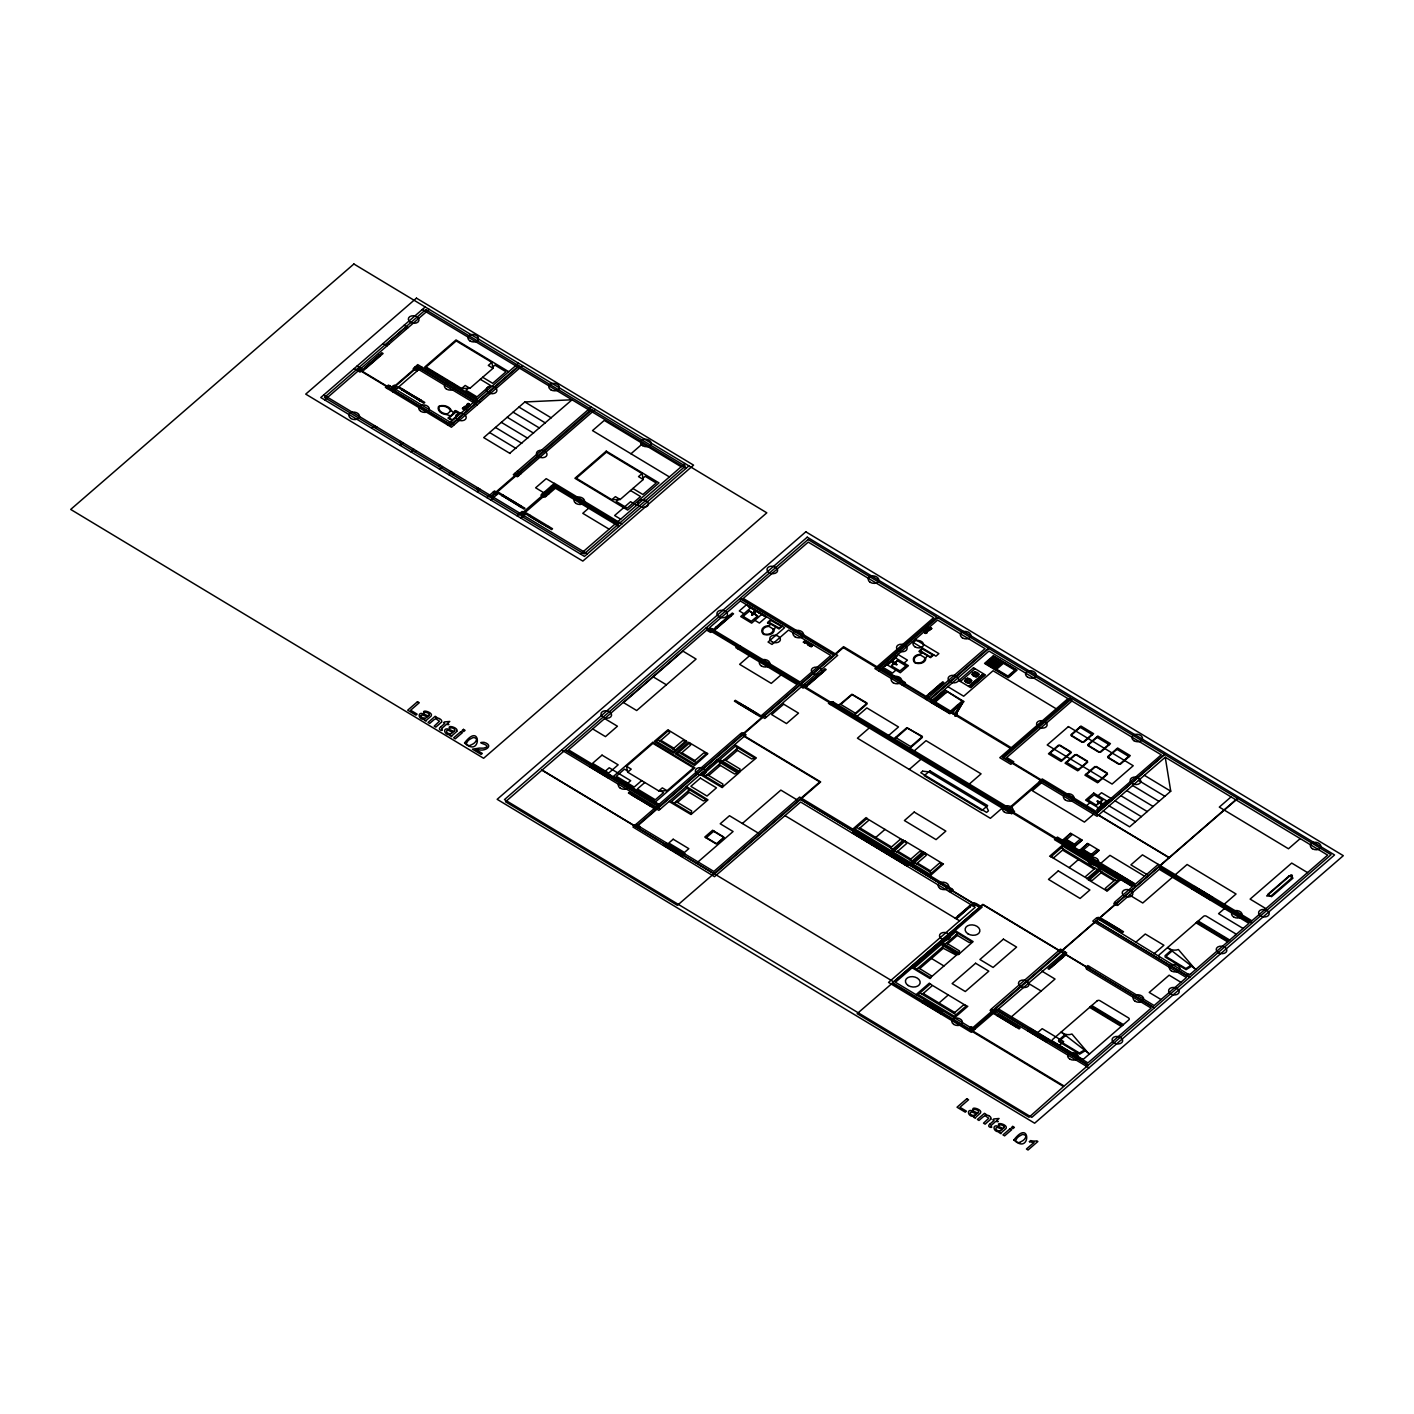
<?xml version="1.0" encoding="UTF-8"?>
<svg xmlns="http://www.w3.org/2000/svg" width="1414" height="1414" viewBox="0 0 1414 1414"><rect width="100%" height="100%" fill="white"/><g stroke="black" fill="none" stroke-linecap="round" stroke-linejoin="round"><path stroke-width="1.5" d="M976.703 675.362L977.233 674.284M755.465 612.81L753.008 614.524M752.99 614.666C749.155 615.974 755.518 609.77 755.376 612.439M977.092 674.319L974.423 673.471L975.218 675.432M895.062 664.244L896.971 664.704L895.751 663.519M1098.943 801.72L1096.999 801.155L1098.342 802.268M466.443 743.198L467.84 740.936A28.086 19.513 8.9 0 1 469.483 739.469L473.036 737.595A2.863 1.997 8.9 0 1 476.624 739.893L475.228 742.138A28.952 20.114 8.9 0 1 473.566 743.623L470.19 745.443M967.936 681.937L966.575 681.124M668.681 730.384L656.237 741.272L673.471 751.665L685.843 740.936L686.974 741.502L673.612 753.096L654.258 741.431L667.885 729.818L685.984 740.865M689.643 742.863L688.53 742.297L675.238 753.821L694.592 765.487L707.884 753.627L706.823 753.326L694.451 764.055L677.218 753.662L689.643 742.863L707.035 753.238M910.563 863.954L923.855 852.094L922.794 851.794L910.422 862.522L893.171 852.129L905.066 840.747L891.191 852.288L852.748 829.134L866.093 817.557M910.828 864.113L924.314 852.501L925.233 853.155L912.808 863.954L930.041 874.347L942.413 863.618L943.474 863.919L930.182 875.779M1074.233 847.127L1082.223 840.022L1074.163 846.279L1063.805 840.04L1070.716 833.164L1062.621 840.128M1079.571 850.344L1087.684 843.38L1080.756 850.256L1091.113 856.495L1099.173 850.238L1091.201 857.344M1120.719 879.579L1107.091 891.191L1106.367 890.467L1118.739 879.738L1101.506 869.345L1089.134 880.074L1088.073 879.773L1101.365 867.913M967.671 679.639L966.787 681.177M893.524 662.212C889.371 661.151 896.246 661.734 895.628 664.315M968.537 679.798L969.633 681.283M775.561 626.897L774.253 629.601A8.166 5.674 8.9 0 1 764.09 634.515A2.687 1.874 8.9 0 1 762.977 633.843A8.166 5.674 8.9 0 1 767.82 625.73L771.284 624.299M927.124 655.548L925.799 658.252A8.166 5.674 8.9 0 1 915.636 663.166A2.687 1.874 8.9 0 1 914.522 662.494A8.166 5.674 8.9 0 1 919.383 654.382L922.829 652.968M456.793 731.303C459.161 727.874 446.824 724.375 449.634 728.228M743.304 616.257L749.579 610.989L757.604 615.815M891.421 665.552L897.342 660.621L905.844 665.764M905.791 666.012L899.94 670.908L891.509 665.976L897.678 660.656M956.836 705.692L952.064 713.222L954.415 714.459L961.962 701.644L962.881 701.98M1088.197 799.829L1094.136 794.898L1102.637 800.059M1102.602 800.253L1096.327 805.132L1102.496 799.794M957.738 704.861L952.541 713.186L954.538 714.264M754.051 612.227L755.429 612.174L754.033 611.979M892.252 662.07L893.348 661.982M1101.753 803.753L1100.658 803.983M441.681 728.563L446.364 724.428L448.927 724.587L447.301 723.615L449.776 721.458L444.491 721.918L443.572 722.731L444.756 723.455L440.673 726.99M990.984 1125.597L995.668 1121.443L998.231 1121.62L996.605 1120.648L999.079 1118.492L993.812 1118.951L992.875 1119.764L994.06 1120.489L989.977 1124.024M924.862 631.227L926.753 632.641M905.543 841.401L922.918 851.723M1071.229 833.606L1081.657 839.792M465.878 406.384L467.097 406.56M467.009 406.949L465.825 406.737M807.518 643.511L808.72 643.706M808.649 644.077L807.482 643.9M927.16 630.043L928.379 630.237M928.291 630.609L927.124 630.432M752.743 613.8L753.821 612.368M868.443 820.58L858.97 828.798M931.738 986.124L922.264 994.325M1085.634 876.486L1095.143 868.249M867.242 818.246L854.904 828.957L891.05 850.715L903.387 840.022M875.743 837.442L884.987 829.417M890.537 847.799L900.029 839.562L901.849 839.562M425.225 306.979L320.766 397.528L584.442 556.409L688.901 465.878M385.35 345.034L406.507 326.705M324.725 399.897L429.184 309.366M374.533 359.05L360.04 372.076L354.136 368.594M374.763 358.838L381.815 352.74L383.088 353.5L363.822 370.203L357.07 366.049M365.537 367.092L379.288 355.356M366.35 367.587L379.977 355.762M387.189 388.514L390.14 385.969M391.89 387.029L394.329 385.138L423.847 403.255L424.783 402.442L415.292 396.733M392.898 391.961L421.69 367.004M401.7 389.911L402.637 389.097M371.776 428.265L374.728 425.72M375.912 428.159L377.096 427.152M415.168 396.839L398.836 386.817M420.046 400.975L420.983 400.162M399.649 442.458L400.816 441.451M461.671 388.497L465.188 385.456L469.943 388.302L493.044 368.276L491.825 362.373L456.227 340.915L426.074 367.057L461.671 388.497L469.943 388.302M491.825 362.373L488.307 365.413L493.044 368.276M400.25 445.428L403.184 442.882M468.105 388.355L465.948 390.211L477.013 396.892L490.34 385.35L480.318 379.305M492.779 366.968L494.935 365.095L506 371.776L492.691 383.318L482.669 377.273M456.068 411.863L449.281 417.749M411.014 451.914L413.949 449.369M464.11 407.108L464.87 406.454A6.946 4.825 8.9 0 0 466.355 407.515L465.825 407.974A6.946 4.825 8.9 0 0 464.11 407.108L464.87 406.454M467.062 404.669L468.441 403.467M465.701 407.886L463.739 409.353L462.519 408.611L463.88 407.426L465.118 408.151M467.433 406.384L469.66 404.21L467.981 403.485L466.991 404.333L468.494 405.235M415.15 451.808L416.335 450.783M452.515 419.658L459.32 413.772M465.33 409L466.832 407.692M467.963 406.702L469.43 405.8M447.46 424.836L518.549 363.221M522.508 365.607L451.42 427.222L385.35 387.33L388.497 385.068L454.354 424.677M438.87 466.107L440.054 465.082M439.489 469.059L442.423 466.514M509.712 453.293L572.069 399.773L524.841 401.965L483.712 437.615L510.083 453.505M448.751 474.644L451.702 472.099M452.887 474.556L454.071 473.531M476.624 488.855L477.791 487.83M477.225 491.807L480.159 489.262M486.84 497.604L494.511 490.958L524.011 509.075L524.965 508.262L515.032 502.447M591.299 407.055L513.317 474.662L517.347 476.748L595.259 409.441M490.799 499.99L499.018 492.638L515.156 502.359M501.882 495.731L502.818 494.918M520.228 506.795L521.165 505.982M516.976 515.757L522.084 511.444L524.612 512.964M520.918 518.143L526.591 513.105L552.521 528.748L551.584 529.561L541.898 523.551M558.389 485.656L544.92 497.233L543.648 496.455M529.437 516.216L530.374 515.403M630.962 453.77L642.716 443.589M547.784 527.281L548.72 526.45M588.648 508.209L582.78 513.317L609.134 529.189M611.873 499.708L615.408 496.65L620.145 499.513L643.264 479.487L642.044 473.566L606.447 452.127L576.293 478.25L611.873 499.708L620.145 499.513M642.044 473.566L638.509 476.624L643.264 479.487M618.307 499.549L616.151 501.422L627.233 508.086L640.542 496.544L630.538 490.517M642.981 478.162L645.138 476.306L656.22 482.969L642.893 494.511L632.889 488.484M580.482 554.023L684.942 463.492M708.608 631.245L711.56 628.7M712.073 630.573L725.011 619.367M725.241 619.155L732.293 613.057L733.548 613.817L714.282 630.52L711.436 628.806M715.997 627.409L729.748 615.673M712.391 630.75L710.517 632.394L706.717 630.096L568.534 749.862L659.012 804.389M716.827 627.904L730.455 616.08M748.996 606.429L763.825 615.355M750.198 608.303L740.706 616.539L751.647 623.132L761.139 614.896M590.009 767.13L592.943 764.585M591.618 767.661L607.437 777.205M592.466 767.307L594.234 765.787M737.701 646.004L735.828 647.63L797.196 684.623L762.305 714.848L766.264 717.234M738.02 646.198L740.547 646.339L737.719 648.779M770.984 619.456L767.802 622.213L779.043 628.983L782.242 626.225M769.128 621.842L770.718 620.463M769.145 623.008L767.466 622.885L769.676 623.344M604.715 771.673L609.222 767.767L630.697 780.705L626.19 784.611M607.755 776.533L609.522 774.996M779.308 627.975L780.935 626.579M749.438 655.831L739.646 664.333L771.266 683.386L781.058 674.902M608.462 778.248L611.396 775.703M626.473 766.264L652.897 743.34L693.496 767.82L667.072 790.726L658.8 790.921L627.692 772.185L626.473 766.264L631.21 769.128L627.692 772.185M659.949 741.13L669.67 732.699L668.309 730.808M673.011 748.996L682.732 740.565L685.56 741.201M641.656 780.599L634.214 787.05L616.292 776.251L624.511 769.11L627.409 770.86M804.531 641.39L803.435 642.345L805.856 642.186M803.894 642.327L805.238 640.789M804.283 642.575L806.263 640.86M804.672 642.804L806.546 641.585M806.121 642.345L805.202 643.123L803.364 642.009L804.266 641.231L807.624 643.052M644.819 782.508L637.378 788.959L655.301 799.758L663.537 792.635L660.638 790.886M632.217 795.304L633.154 794.491M738.214 703.447L739.151 702.634M808.189 642.557L806.846 643.724L808.366 644.643L809.709 643.476M680.929 753.521L690.651 745.09L689.29 743.198M809.338 643.953A6.946 4.825 8.9 0 1 807.995 644.89L809.02 645.509A6.946 4.825 8.9 0 1 810.045 644.395M810.399 644.908L809.48 645.703L811.336 646.817L812.237 646.021L809.232 643.9M810.664 645.067L809.55 646.039L811.972 645.862M811.3 644.519L810.01 646.021M810.399 646.269L812.378 644.554M811.583 645.632L812.679 645.261L809.533 643.635M810.805 646.498L811.707 645.703M638.032 798.627L654.364 808.649L656.485 806.811M745.037 706.346L735.351 700.337L734.414 701.15L760.361 716.792L762.464 714.954M658.8 790.921L662.318 787.863L667.072 790.726M693.991 761.386L703.695 752.955L706.523 753.591M650.564 806.369L651.501 805.538M756.561 714.494L757.497 713.681M740.848 733.689L742.014 732.664L743.287 733.442M717.57 759.618L700.319 774.572L722.218 787.598L722.731 786.697L702.74 774.66L718.118 761.333L738.108 773.37L738.921 772.486M804.672 686.285L817.592 675.079M804.99 686.462L803.099 688.105L801.208 686.957M808.596 683.121L822.347 671.367M809.409 683.616L823.16 671.88M806.934 686.179L804.089 684.464L806.881 686.232L826.147 669.529L824.875 668.751L817.752 675.167M674.142 803.134L689.502 789.807M705.374 776.233L720.733 762.906M722.501 761.209L737.878 747.882M677.465 802.392L689.095 792.3M725.824 760.467L737.472 750.374M708.697 775.491L720.327 765.416M691.022 813.297L691.693 810.964L675.998 801.508M706.399 799.971L703.341 800.89L687.646 791.416M739.381 771.372L740.07 769.039L724.375 759.583M754.758 758.045L751.718 758.965L736.005 749.491M722.254 786.414L722.925 784.081L707.23 774.625M737.631 773.087L734.573 773.988L718.878 764.532M669.087 801.473L690.986 814.499L707.99 799.847L686.338 786.502M722.854 786.82L738.285 773.44M755.376 758.399L735.262 746.292L719.885 759.618L739.858 771.673L756.349 757.922L734.714 744.595M663.502 845.431L666.454 842.885M830.301 701.715L828.41 703.341L1011.629 813.845L1014.563 811.3L833.182 701.998L830.248 704.543M830.601 701.91L833.129 702.051M665.128 845.979L680.929 855.505M665.976 845.625L667.726 844.087M838.732 705.339L851.935 694.239L867.065 703.041M878.854 670.978L937.606 620.057L985.045 648.655L926.294 699.577M840.782 704.419L851.811 694.875M924.721 631.563L926.241 630.255M927.372 629.283L928.874 627.957L930.712 629.212M927.778 629.513L928.379 629A6.946 4.825 8.9 0 0 930.094 629.849L929.334 630.52A6.946 4.825 8.9 0 0 927.849 629.442M926.771 630.573L924.544 632.747L925.763 633.49L927.142 632.305L925.905 631.563M928.503 629.071L930.465 627.622L931.685 628.364L930.324 629.548L929.086 628.806M895.981 663.749C899.392 666.56 888.151 661.151 895.027 663.855M893.719 662.194L895.38 663.555M681.265 854.834L683.033 853.314M895.928 670.112L892.499 673.099L883.008 667.373M904.059 663.078L907.434 660.144L897.943 654.435M681.955 856.548L684.906 854.003M922.529 648.107L919.347 650.864L930.606 657.634L933.788 654.876M920.691 650.493L922.281 649.114M920.691 651.66L919.029 651.536L921.221 651.995M706.099 837.848L713.929 831.061M855.417 713.239L866.446 703.695M854.551 714.865L867.029 704.048M857.061 716.385L866.853 707.901L898.491 726.955L888.699 735.439M716.739 843.539L723.597 837.601M717.128 843.769L723.986 837.83M902.044 684.959L904.995 682.414L881.788 668.433M698.021 861.904L733.088 831.52L720.221 823.761L729.483 815.719L758.169 833.023M742.35 823.478L780.864 790.108L796.683 799.652M869.186 727.998L857.432 738.196L990.401 818.317L1002.155 808.136M929.281 693.867L940.646 684.023M929.864 694.203L941.317 684.429L940.398 683.881M931.349 701.91L944.499 690.509M931.667 702.104L944.817 690.704M933.788 703.359L946.938 691.959M894.09 738.691L906.586 727.874M960.406 681.46L975.094 668.716M896.158 737.79L907.169 728.228M986.053 662.883L992.911 656.944M968.59 686.373L983.278 673.647M969.474 686.197L983.172 674.301M975.377 681.477L977.869 679.321M976.12 681.937L978.612 679.763M970.782 686.992L984.498 675.097M996.128 668.08L1001.801 663.166M997.17 668.716L1002.862 663.802M948.935 712.497L962.086 701.097M910.793 746.592L921.804 737.048M909.909 748.236L922.405 737.401M914.275 750.852L926.029 740.671L981.069 773.847L969.315 784.028M1008.536 675.556L1014.209 670.643M1008.73 676.546L1015.588 670.607M909.255 769.428L921.009 759.23M852.342 833.182L855.293 830.637M853.968 833.73L870.564 843.734M854.816 833.376L856.566 831.856M870.9 843.062L872.951 841.295M871.625 844.37L888.222 854.374M872.473 844.017L874.241 842.497M888.558 853.72L890.325 852.182M1067.959 698.622L999.804 757.692L1010.851 764.338L1013.785 761.793L1006.697 757.515L1071.918 700.991M891.191 852.288L904.571 840.711M889.282 855.01L905.897 865.032M890.131 854.675L891.898 853.137M896.9 851.97L906.604 843.557L905.243 841.648M909.944 859.836L919.666 851.422L922.494 852.041M905.331 865.121L908.265 862.575M906.922 866.075L909.856 863.53M916.519 863.813L926.241 855.382L924.88 853.49M1058.45 745.16L1048.463 753.803L1061.119 761.439L1071.105 752.778M1070.964 734.714L1080.95 726.054L1093.605 733.689L1083.619 742.332M1050.107 753.079L1058.927 745.443M1071.441 734.997L1080.243 727.362M929.564 871.678L939.285 863.247L942.113 863.883M1061.826 760.131L1070.628 752.495M1083.142 742.05L1091.961 734.414M1041.482 782.808L1032.344 790.726L1084.414 822.1L1093.57 814.181M1075.047 754.528L1065.06 763.189L1077.715 770.807L1087.702 762.146M1066.722 762.446L1075.524 754.811M1087.808 744.718L1097.794 736.058L1110.45 743.676L1100.463 752.336M1088.267 745.001L1097.087 737.366M1078.422 769.499L1087.225 761.863M1099.986 752.054L1108.788 744.418M949.094 891.492L952.029 888.946L799.617 797.089L713.84 871.448L639.817 826.837M1094.896 766.476L1084.909 775.137L1097.564 782.773L1107.551 774.112M1086.553 774.412L1095.373 766.777M1107.639 756.667L1117.626 748.006L1130.281 755.642L1120.295 764.302M1108.116 756.95L1116.936 749.314M1098.254 781.465L1107.074 773.829M1119.817 764.002L1128.637 756.366M955.263 918.287L971.33 904.359L973.698 905.791M957.738 916.325L969.209 906.551M958.427 916.749L969.792 906.904M1086.571 805.662L1089.947 802.728M1098.077 795.693L1101.506 792.724L1110.997 798.433M956.324 918.923L974.458 902.804L976.049 903.758M973.345 906.109L976.279 903.564L982.147 907.099L895.433 982.253L970.251 1027.342M1098.378 801.491C1094.277 799.953 1105.059 804.212 1101.029 803.011M1101.206 802.887C1093.464 799.635 1105.766 806.934 1098.042 802.056M1097.352 809.568L1108.929 799.776L1097.511 809.656M944.906 944.411L957.72 933.311M916.732 969.279L943.58 946.037M1066.032 839.951L1071.865 834.896L1071.052 833.765M947.68 943.792L957.384 935.396M919.754 968.608L943.209 948.299M1049.577 856.318L1062.939 844.741M1146.719 874.382L1130.9 864.855L1142.441 854.851L1251.885 920.814L1327.675 855.134L1165.242 757.232L1097.087 816.302L1039.325 781.5L1042.259 778.955L1096.062 811.371L1161.283 754.846L989.005 651.041L930.253 701.963L874.895 668.592L933.647 617.671L808.242 542.11L743.269 598.422L837.689 655.336L764.85 718.453L762.323 716.933M1050.743 857.008L1063.081 846.314L1099.208 868.09L1086.853 878.783M1063.593 849.231L1054.119 857.432L1052.352 857.503M1073.88 844.671L1079.695 839.616L1081.392 839.987M930.518 977.604L957.366 954.344M958.975 952.895L959.54 950.95L946.461 943.067M971.789 941.795L969.244 942.537L956.164 934.654M958.427 954.591L973.132 941.6L955.086 930.571M916.042 994.661L929.387 983.101M1083 850.168L1088.833 845.112L1088.002 843.981M930.536 983.791L918.199 994.484L954.309 1016.259L966.663 1005.566M1069.125 867.613L1078.387 859.588M1090.83 854.887L1096.663 849.832L1098.36 850.203M921.946 1002.544L924.88 999.998M924.403 1002.738L926.17 1001.2M1165.242 757.232L1170.739 791.204L1129.609 826.837L1103.256 810.964M939.02 1002.986L948.281 994.961M1100.834 863.282L1109.972 855.346L1144.598 876.22M939.691 1011.947L941.459 1010.427M1101.966 872.014L1092.262 880.445L1089.434 879.826M940.398 1013.661L943.332 1011.116M1112.199 874.453L1115.133 871.908M953.796 1013.343L963.305 1005.124L965.126 1005.124M1116.159 872.951L1131.978 882.477M1114.073 875.142L1115.84 873.622M954.468 1017.833L967.812 1006.273M1115.027 879.897L1105.306 888.31L1106.667 890.201M1129.362 884.351L1131.129 882.831M1231.064 796.895L1219.31 807.094L1288.472 848.771L1300.226 838.573M1130.652 885.571L1133.586 883.025M1158.26 864.396L1135.46 884.139L1057.407 837.106L1054.473 839.651L1132.526 886.684L1114.409 902.379L1118.368 904.766L1159.268 869.31L1248.951 923.36L1189.386 974.988L1096.398 918.004L1092.81 921.115L1186.434 977.534L1154.124 1005.548L1087.79 965.568L1086.217 966.929M991.497 1009.154L990.083 1010.374L1010.25 1022.181M1096.946 918.34L1098.13 917.315L1122.716 932.409L1123.494 931.738L1101.877 918.711L1100.11 920.231M1114.974 902.715L1113.79 903.74L1117.148 905.473L1118.138 904.624M1065.113 951.905L971.259 1032.273L888.54 982.412L975.253 907.258L800.642 802.021L714.512 876.68L632.924 826.996L740.689 733.601L744.648 735.969M1064.866 954.061L1048.021 968.661L1049.082 969.297L1065.149 955.387L1062.762 953.955M1065.131 954.22L1066.704 952.859L1060.482 949.13L991.338 1009.048L1088.992 1067.817M1051.203 967.123L1062.656 957.331L1061.737 956.783M996.976 1015.552L997.913 1014.739M1011.47 1016.79L1055.021 979.036L1041.835 971.1M1172.453 877.263L1142.759 902.998L1129.574 895.062M1175.352 874.7L1187.106 864.502L1236.048 894.002L1224.294 904.182M1015.323 1026.617L1016.259 1025.804M1086.482 967.088L1085.705 967.777L1087.03 968.555M1089.363 966.522L1086.429 969.067L1151.19 1008.094L1087.967 1062.886L998.284 1008.836M1027.996 1031.071L1030.93 1028.508M1191.914 888.982L1194.848 886.437M1029.604 1031.601L1045.423 1041.128M1195.873 887.497L1211.692 897.024M1030.47 1031.248L1032.22 1029.728M1193.787 889.689L1195.555 888.169M1135.477 942.502L1145.269 934.018L1163.899 945.259L1154.107 953.743M1037.699 1032.591L1042.189 1028.685L1063.681 1041.623L1059.174 1045.529M1045.759 1040.474L1047.509 1038.937M1209.076 898.897L1210.844 897.377M1046.448 1042.189L1049.382 1039.644M1210.366 900.117L1213.3 897.572M1064.813 1034.836L1058.573 1040.227L1058.679 1041.552L1079.66 1054.172L1085.263 1050.673M1065.661 1035.49L1060.147 1040.28L1060.376 1041.535L1079.412 1052.988L1084.414 1050.019M1171.252 950.314L1165.048 955.705L1165.136 957.048L1186.099 969.668L1191.719 966.169M1172.1 950.986L1166.638 955.723L1166.815 957.031L1185.869 968.484L1190.871 965.515M1224.436 908.583L1218.568 913.674L1243.083 928.45M1002.385 1129.309L1001.943 1129.698A5.214 3.623 8.9 0 1 1000.511 1130.599C995.35 1132.278 993.865 1125.297 999.274 1128.107A16.526 11.471 8.9 0 0 1002.367 1129.344M1029.41 1141.699L1030.559 1140.691M956.377 955.192L941.883 947.504M428.477 715.997L428.513 715.961A21.033 14.617 8.9 0 1 425.137 714.636L424.5 714.37A9.757 6.77 8.9 0 0 423.405 713.911C417.148 711.118 418.014 720.38 424.925 719.266A4.366 3.04 8.9 0 0 424.359 720.221L426.056 721.228A4.436 3.075 8.9 0 1 426.604 720.115A18.347 12.744 8.9 0 1 427.311 719.426L430.492 716.633A8.784 6.116 8.9 0 0 431.217 715.891C433.479 712.444 421.301 708.944 424.041 712.797M454.071 731.409L454.035 731.427A21.033 14.617 8.9 0 1 450.73 730.048L450.094 729.801A9.757 6.77 8.9 0 0 448.998 729.324C442.052 726.743 444.155 735.899 450.518 734.679A4.366 3.04 8.9 0 0 449.952 735.634L451.649 736.659A4.436 3.075 8.9 0 1 452.197 735.545A18.347 12.744 8.9 0 1 452.904 734.856L456.086 732.063A8.784 6.116 8.9 0 0 456.81 731.321M977.781 1113.03L977.763 1113.048A21.033 14.617 8.9 0 1 974.458 1111.669M1003.41 1128.425L1003.374 1128.443A21.033 14.617 8.9 0 1 1000.051 1127.082L999.415 1126.834A9.757 6.77 8.9 0 0 998.302 1126.357M932.48 655.23L930.076 656.732L920.585 650.97M456.139 411.792L459.391 413.33M452.409 419.746L449.228 418.226M770.807 620.393L781.005 626.119M779.202 628.063L769.11 622.39M922.352 649.044L932.551 654.77M959.081 953.849L940.699 943.032M470.402 404.952L468.052 403.821M906.728 727.786L922.423 736.411M974.882 1115.151C969.774 1116.883 968.201 1109.937 973.698 1112.694A16.526 11.471 8.9 0 0 976.774 1113.914L976.349 1114.267A5.214 3.623 8.9 0 1 974.918 1115.186M1088.921 880.162L1106.314 890.573M1019.512 1142.477L1022.888 1140.656A28.952 20.114 8.9 0 0 1024.531 1139.171L1025.928 1136.909A2.863 1.997 8.9 0 0 1022.304 1134.505L1018.805 1136.485A28.086 19.513 8.9 0 0 1017.143 1137.97L1015.765 1140.214A2.969 2.068 8.9 0 0 1019.565 1142.6M754.952 613.057L752.778 613.906M971.771 674.46L973.079 674.425M977.94 674.301L979.266 674.284M964.419 680.823L965.744 680.788M970.605 680.682L971.913 680.647M752.407 613.8L751.682 615.055L753.255 614.295M972.302 942.077L955.528 931.985L942.731 943.103L959.47 953.195M998.302 1126.375C991.833 1123.564 993.035 1132.826 999.822 1131.713A4.366 3.04 8.9 0 0 999.256 1132.667L1000.971 1133.692A4.436 3.075 8.9 0 1 1001.519 1132.579A18.347 12.744 8.9 0 1 1002.226 1131.889L1005.389 1129.097A8.784 6.116 8.9 0 0 1006.114 1128.354C1008.041 1124.466 995.951 1121.62 998.938 1125.261M450.553 415.857L446.541 414.602A8.166 5.674 8.9 0 1 438.411 406.808A2.687 1.874 8.9 0 1 439.241 406.083A8.166 5.674 8.9 0 1 451.331 410.467L453.735 413.082M954.415 714.441L955.334 714.777M707 800.324L686.886 788.217L671.509 801.544L691.605 813.669M974.423 1111.687L973.716 1111.351A9.757 6.77 8.9 0 0 972.708 1110.944C966.027 1108.205 967.653 1117.467 974.228 1116.3A4.366 3.04 8.9 0 0 973.68 1117.254L975.377 1118.262A4.436 3.075 8.9 0 1 975.925 1117.148A18.347 12.744 8.9 0 1 976.632 1116.459L979.796 1113.666A8.784 6.116 8.9 0 0 980.521 1112.924C982.748 1109.371 970.393 1106.031 973.345 1109.831M1096.239 805.079L1088.179 800.112M866.923 818.529L903.051 840.305M859.959 827.932L891.509 846.951M856.69 827.42L892.817 849.178M422.291 309.525L685.967 468.423M681.177 466.761L604.273 420.418L592.519 430.598L669.423 476.942M994.289 656.909L1015.376 669.617M1013.997 669.653L993.547 657.333L986.689 663.272L1007.157 675.592M992.274 658.429L1001.112 663.749M992.08 658.606L1000.918 663.926M991.426 659.154L1000.264 664.492L991.232 659.331M990.648 659.843L999.486 665.163M990.454 660.002L999.291 665.34M989.623 660.727L998.673 665.87M508.757 371.705L456.033 339.926L424.695 367.092L477.419 398.872M989.04 661.239L997.877 666.56M988.846 661.399L997.683 666.719M988.262 661.911L997.1 667.231M988.068 662.088L996.905 667.408M930.076 627.957L931.755 628.682L929.281 628.647M987.272 662.759L996.322 667.921M928.344 627.356L930.995 628.947M986.265 663.873L1007.351 676.581M927.142 629.124L928.945 630.22L927.814 631.21L925.993 630.114M1056.205 708.803L993.07 670.749L963.694 696.218L947.875 686.674M925.71 631.74L927.213 632.641L924.738 632.588M923.784 631.298L926.453 632.906M926.152 633.154L923.802 632.023M1079.783 727.079L1092.421 734.697M1096.61 737.083L1109.265 744.701M1116.459 749.031L1129.114 756.667M404.121 325.273L408.08 327.659M404.74 328.225L406.313 329.179M1307.526 872.597L1291.707 863.07L1250.117 899.11L1265.937 908.654M524.841 401.965L551.195 417.855M1144.386 775.314L1170.739 791.204M915.282 639.411L938.878 653.622L935.927 656.184L912.33 641.956M1071.512 735.386L1082.594 742.067M1088.356 745.39L1099.42 752.071M1108.205 757.356L1119.269 764.02M1088.002 745.691L1099.085 752.372M1107.851 757.657L1118.916 764.338M1071.158 735.704L1082.24 742.368M518.973 407.073L545.327 422.945M1138.5 780.404L1164.871 796.294M513.088 412.163L539.459 428.035M1132.632 785.495L1158.985 801.385M1076.425 754.493L1087.507 761.174M1096.274 766.459L1107.339 773.122M1076.072 754.793L1087.154 761.474M1095.921 766.759L1106.985 773.423M1059.828 745.125L1070.911 751.788M1059.475 745.425L1070.557 752.107M387.118 343.496L388.691 344.45M507.219 417.254L533.573 433.144M1126.764 790.585L1153.117 806.475M382.982 343.602L386.941 345.988M480.194 402.265L417.731 364.618L413.135 368.842L417.165 370.928M895.981 656.131L896.776 656.609L884.97 665.676M414.797 367.163L477.26 404.811M414.39 367.534L418.35 369.902M1066.244 762.164L1078.9 769.799M1086.076 774.13L1098.731 781.748M501.334 422.344L527.705 438.234M1049.648 752.796L1062.285 760.414M1120.878 795.675L1147.249 811.565M963.482 701.945L944.658 689.908L963.959 701.538L949.855 713.752L930.553 702.122L950.332 713.345M636.654 505.346L630.591 501.687L614.63 515.527L620.693 519.185M467.751 404.068L470.42 405.677M467.451 404.316L468.688 405.058M945.772 692.984L944.817 692.4L934 701.768L934.954 702.351M468.211 406.843L466.39 405.765L465.259 406.737L467.08 407.833M379.005 355.179L380.26 355.939M464.923 408.328L462.449 408.275L463.933 409.176M465.86 408.893L463.492 407.762M463.209 408.01L465.86 409.618M495.466 427.435L521.819 443.324M1115.01 800.766L1141.363 816.656M462.908 408.275L464.87 409.742M1109.036 800.13L1097.229 809.197L1098.024 809.674M929.051 693.726L930.094 694.362M460.611 413.436L456.333 410.855L447.973 418.084L452.25 420.683M455.326 411.704L455.326 410.537L454.124 411.58L454.937 412.057M489.598 432.525L515.951 448.415M904.819 682.573L905.614 684.199L904.041 685.56L902.468 684.606M929.069 697.19L926.7 695.759L942.749 681.831L943.81 682.467L925.127 698.269L926.718 699.223M1109.124 805.874L1135.495 821.746M365.378 366.986L366.633 367.764M402.424 389.292L420.859 400.268M401.912 389.734L420.258 400.798M621.913 523.94L554.429 483.288L540.89 495.147L543.418 496.668M392.774 386.269L396.715 388.656M554.217 483.482L546.211 478.657L535.623 487.812L543.63 492.638M1169.166 857.538L1096.398 813.686L1164.747 754.457L1237.515 798.291L1136.061 886.225L1008.73 809.497L1041.641 780.97L1168.971 857.715M551.495 485.833L618.961 526.485M805.167 640.825L808.013 642.716M807.995 644.89L809.02 645.509M517.188 471.304L521.147 473.69M749.279 611.042L757.568 616.044L751.294 621.294L743.269 616.486M514.731 473.443L518.691 475.829M544.69 491.736L548.632 494.122M743.941 613.729L739.31 610.954L746.362 604.838L766.459 616.946L759.406 623.061L754.882 620.322M1194.565 886.702L1213.018 897.819M542.216 493.875L546.175 496.261M1192.214 888.734L1210.667 899.852M822.064 671.208L823.319 671.968M729.465 615.497L730.738 616.257M852.501 694.857L866.34 703.2M907.859 728.21L921.698 736.553M1088.232 843.751L1098.607 850.008M502.606 495.094L521.041 506.071M502.094 495.554L520.44 506.601M493.115 492.178L497.056 494.564M715.837 627.303L717.11 628.063M808.437 683.015L809.692 683.775M1066.58 839.474L1074.41 844.193M1083.531 849.69L1091.361 854.409M529.561 516.11L547.996 527.086M524.382 513.158L541.774 523.657M840.199 704.066L856.018 713.593M895.557 737.419L911.376 746.963M1064.777 839.191L1075.135 845.431M1081.745 849.407L1092.085 855.647M520.599 512.61L524.541 514.996M1198.188 921.027L1229.826 940.098M323.7 394.983L587.376 553.864M1197.481 921.645L1229.12 940.699M1114.851 872.155L1133.303 883.273M1196.774 922.246L1228.413 941.317M1196.085 922.865L1227.706 941.918M1112.5 874.188L1130.953 885.305M1099.88 870.759L1117.113 881.152M1061.313 847.852L1097.423 869.628M1101.064 872.809L1114.126 880.675M1062.603 850.079L1094.153 869.097M1051.062 856.725L1087.172 878.501M1104.864 920.779L1120.153 929.988M1104.44 921.15L1119.729 930.359M745.16 706.24L762.553 716.739M738.939 702.811L757.374 713.787M738.426 703.253L756.773 714.317M1096.38 921.009L1189.704 977.251M1096.186 921.186L1189.51 977.41M1180.955 982.306L1169.131 975.183L1149.229 992.434L1161.053 999.557M653.197 676.846L666.383 684.8M743.517 733.23L746.062 734.75L658.871 810.328L656.326 808.808M925.251 853.066L942.537 863.547M897.802 851.193L910.846 859.058M917.421 863.017L930.483 870.883M894.797 850.715L912.048 861.108M914.416 862.54L931.667 872.933M1060.854 951.41L982.836 904.377L893.524 981.776L714.53 873.923L820.668 781.924L742.633 734.891L800.218 684.995L1135.283 886.896L970.57 1029.657L892.817 982.783M1154.443 1007.793L1061.119 951.569L1158.455 867.206L1251.779 923.43L1088.444 1065.007L995.385 1008.924L1061.189 951.887L1154.248 1007.97M1060.659 951.569L982.889 904.713L857.149 1013.661L1029.039 1117.237L1063.575 1086.571L892.216 983.296M854.993 830.902L909.556 863.777M951.799 889.141L953.372 890.095L950.756 891.969L949.448 891.173M800.695 799.228L979.69 907.099M800.501 799.405L979.495 907.275M852.642 832.934L907.205 865.828M968.979 906.409L970.022 907.046M717.446 759.548L739.151 772.645L739.982 771.744M1050.372 966.628L1051.433 967.264M957.614 916.254L958.674 916.891M681.831 752.743L694.893 760.608M660.851 740.335L673.912 748.2M784.964 815.613L959.593 920.832M678.844 752.248L696.077 762.641M657.864 739.858L675.097 750.251M1091.749 1005.531L1123.37 1024.602M1091.042 1006.149L1122.681 1025.203M1090.335 1006.75L1121.974 1025.822M1089.628 1007.369L1121.267 1026.44M604.662 718.542L617.423 726.23L605.457 736.623L592.696 728.935M1027.978 983.101L1041.164 991.055M957.808 954.609L941.194 944.587L914.345 967.848L930.96 977.852M931.49 958.462L943.951 965.974M723.809 837.017L712.603 830.265L704.773 837.053L715.979 843.804M713.628 831.308L723.526 837.265M592.643 764.833L611.113 775.95M1030.647 1028.773L1049.1 1039.891M590.31 766.865L608.762 777.983M656.326 806.722L660.267 809.108M1028.296 1030.806L1046.749 1041.924M561.641 750.039L656.078 806.934M706.381 837.583L716.279 843.539M656.573 808.596L629.354 792.193L628.417 793.024L637.908 798.733M632.942 794.668L651.288 805.733M1010.568 1022.375L1020.06 1028.084L1019.123 1028.897L993.176 1013.272M997.701 1014.934L1016.153 1025.91M632.341 795.198L650.776 806.174M918.428 967.812L931.596 975.943M997.188 1015.376L1015.535 1026.44M912.136 967.777L930.094 978.594M930.218 984.073L966.345 1005.849M923.236 993.476L954.786 1012.495M919.966 992.946L956.094 1014.722M637.537 825.087L640.065 826.624L638.651 827.844L634.851 825.546L636.035 824.539L637.29 825.299M666.153 843.133L684.606 854.25M974.847 1029.162L971.294 1026.67L969.88 1027.89L973.68 1030.17M635.169 825.051L639.128 827.437M542.11 770.029L635.964 826.571L658.889 806.722L565.034 750.162L505.505 801.756L677.394 905.331L819.749 781.942L742.244 735.227L636.494 826.89L713.999 873.605M924.579 1000.246L943.032 1011.364M541.933 770.188L713.805 873.764M663.802 845.183L682.255 856.301M922.228 1002.296L940.699 1013.414M475.846 749.526L482.298 753.432L481.149 754.422L472.435 749.173L479.434 748.077A30.56 21.228 8.9 0 0 483.765 748.112C494.741 745.143 472.842 742.332 484.048 742.332C494.759 745.478 484.542 752.283 477.95 749.367A8.007 5.568 8.9 0 0 475.829 749.508M1195.961 969.456L1167.628 947.521A8.06 5.603 8.9 0 0 1178.375 949.519L1194.317 968.183M1089.505 1053.96L1061.189 1032.026A8.06 5.603 8.9 0 0 1071.936 1034.023L1087.861 1052.688M991.143 1126.216C993.724 1128.319 987.732 1127.506 988.775 1125.314A10.11 7.017 8.9 0 1 990.03 1124.042M441.822 729.182C444.332 731.338 438.428 730.472 439.471 728.281A10.11 7.017 8.9 0 1 440.708 727.008M974.971 671.685L975.165 672.622M975.872 676.104L976.067 677.041M967.618 678.048L967.812 679.003M968.537 682.467L968.731 683.404M1235.306 935.343A1.98 1.379 8.9 0 0 1234.899 933.364L1206.425 916.219A1.98 1.379 8.9 0 0 1203.668 916.272L1159.02 954.98A1.98 1.379 8.9 0 0 1159.427 956.942M1190.659 974.034A1.98 1.379 8.9 0 1 1187.901 974.105M957.207 713.434A3.305 2.298 8.9 0 1 955.811 715.802L955.952 715.572A3.111 2.156 8.9 0 0 957.066 713.663M423.9 712.621A3.676 2.563 8.9 0 1 429.361 714.6M429.414 714.618A2.51 1.75 8.9 0 1 428.689 715.731M441.327 722.201A9.032 6.275 8.9 0 1 440.549 722.978L435.812 727.114L434.204 726.142L439.454 721.228L436.148 718.913A2.05 1.432 8.9 0 0 435.53 718.966L434.381 719.443A8.307 5.78 8.9 0 0 433.55 720.062L429.679 723.42L428.053 722.43L435.159 716.297L436.608 717.163L435.865 717.994A4.33 3.005 8.9 0 1 439.312 718.577M439.294 718.612A4.136 2.881 8.9 0 1 441.592 722.289M449.475 728.051A3.676 2.563 8.9 0 1 454.954 730.013A2.51 1.75 8.9 0 1 454.283 731.144M453.046 732.311A16.526 11.471 8.9 0 1 449.988 731.056C444.986 727.857 445.569 734.856 451.154 733.548A5.214 3.623 8.9 0 0 452.568 732.629M470.261 745.567A2.969 2.068 8.9 0 1 466.284 743.163M973.203 1109.654A3.676 2.563 8.9 0 1 978.665 1111.634A2.51 1.75 8.9 0 1 977.993 1112.765M990.631 1119.234A9.032 6.275 8.9 0 1 989.853 1120.012L985.134 1124.148L983.508 1123.176L988.775 1118.262L985.47 1115.929A2.05 1.432 8.9 0 0 984.833 1115.999L983.702 1116.459A8.307 5.78 8.9 0 0 982.871 1117.095L978.983 1120.436L977.374 1119.464L984.462 1113.331L985.911 1114.197L985.187 1115.027A4.33 3.005 8.9 0 1 988.616 1115.611M988.598 1115.646A4.136 2.881 8.9 0 1 990.896 1119.322M998.797 1125.084A3.676 2.563 8.9 0 1 1004.258 1127.046M1004.311 1127.064A2.51 1.75 8.9 0 1 1003.587 1128.178M1029.427 1141.664A12.585 8.749 8.9 0 0 1034.094 1142.388L1026.423 1149.034L1028.049 1150.006L1037.876 1141.487L1036.833 1140.868A10.198 7.088 8.9 0 1 1030.612 1140.568M464.552 742.951C481.538 758.876 481.661 720.451 464.552 742.951M1013.873 1139.984C1030.93 1155.857 1031.036 1117.449 1013.873 1139.984M420.541 715.979L422.415 717.835L425.579 718.118A5.214 3.623 8.9 0 0 426.975 717.216L427.47 716.863A16.526 11.471 8.9 0 1 424.394 715.625L421.885 714.936L420.541 715.979M1292.325 875.496L1292.202 877.617L1270.744 896.211L1266.661 895.946L1291.106 874.753L1292.325 875.496M963.376 701.609L954.963 715.873L963.376 701.609M353.889 263.994L70.7 509.429L483.623 758.275L766.812 512.822L353.889 263.994M416.458 298.142L305.724 394.117L582.833 561.093L693.567 465.135L416.458 298.142M357.335 368.913L324.442 397.422L490.004 497.18L591.246 409.424L519.274 366.067L450.925 425.296L357.335 368.913M425.685 309.666L357.742 368.559L391.431 388.868L417.483 366.297L476.836 402.071L518.744 365.749L425.685 309.666M417.66 366.986L392.014 389.221L450.801 424.642L476.447 402.407L417.66 366.986M450.536 411.156L447.337 413.913A7.6 5.285 8.9 0 1 438.888 407.444A2.687 1.874 8.9 0 1 440.196 406.313A7.6 5.285 8.9 0 1 450.536 411.156M592.042 409.883L490.782 497.657L519.786 515.138L554.642 484.931L618.961 523.693L685.366 466.125L592.042 409.883M555.172 486.398L521.094 515.933L584.106 553.899L618.183 524.364L555.172 486.398M606.253 451.137L574.915 478.286L627.639 510.065L658.977 482.899L606.253 451.137M417.501 701.697L407.709 710.182L415.946 715.148L417.112 714.141L410.608 710.235L419.251 702.74L417.501 701.697M460.752 731.71L453.664 737.861L455.273 738.833L462.36 732.699L460.752 731.71M463.456 729.377L462.06 730.578L463.686 731.551L465.065 730.349L463.456 729.377M805.821 531.805L497.162 799.317L1034.641 1123.211L1343.3 855.682L805.821 531.805M807.235 537.179L504.462 799.599L1031.796 1117.378L1334.569 854.957L807.235 537.179M705.833 628.116L565.618 749.65L659.472 806.21L799.688 684.676L705.833 628.116M739.911 598.582L706.629 627.445L800.465 683.987L833.765 655.142L739.911 598.582M808.066 539.512L740.512 598.069L834.348 654.629L843.557 646.658L878.359 667.62L936.722 617.034L808.066 539.512M740.317 600.968L709.651 627.551L800.13 682.078L830.796 655.495L788.57 630.043L772.009 644.413L768.049 642.027L784.611 627.657L740.317 600.968M682.891 651.112L623.503 702.599L636.689 710.535L696.077 659.065L682.891 651.112M748.501 606.465L763.86 615.726L748.501 606.465M602.028 755.129L592.554 763.33L608.674 773.051L618.165 764.833L602.028 755.129M652.702 742.368L613.535 776.304L655.707 801.72L694.875 767.784L652.702 742.368M843.31 647.647L800.996 684.305L1007.952 809.02L1040.845 780.493L1002.349 757.303L1011.752 749.155L843.31 647.647M783.674 704.19L771.655 714.6L786.502 723.561L798.521 713.133L783.674 704.19M700.354 778.124L690.863 786.343L707 796.047L716.474 787.845L700.354 778.124M673.188 839.227L668.787 843.044L684.447 852.465L688.83 848.665L673.188 839.227M937.765 617.671L879.42 668.256L930.023 698.763L988.386 648.178L937.765 617.671M896.494 656.149L885.093 666.029L896.653 656.237M895.628 657.987L887.497 665.04L900.294 672.728L908.407 665.694L895.628 657.987M988.916 648.496L930.553 699.082L1012.548 748.483L1070.893 697.897L988.916 648.496M973.521 667.762L958.833 680.505L970.693 687.646L985.381 674.92L973.521 667.762M993.37 655.778L984.551 663.413L1008.288 677.713L1017.09 670.077L993.37 655.778M922.635 771.178L920.814 772.751L986.619 812.414L988.439 810.823L986.459 806.652L928.68 771.832L922.635 771.178M929.882 770.807L924.226 775.685L982.005 810.505L987.644 805.609L929.882 770.807M914.204 812.06L904.412 820.544L936.05 839.616L945.842 831.114L914.204 812.06M1071.953 698.534L1003.993 757.427L1096.522 813.191L1164.482 754.298L1071.953 698.534M1068.418 726.584L1047.208 744.966L1112.093 784.063L1133.233 765.734L1068.418 726.584M1093.729 793.077L1085.599 800.112L1098.378 807.818L1106.508 800.784L1093.729 793.077M1058.273 870.9L1048.481 879.384L1080.102 898.456L1089.894 889.972L1058.273 870.9M975.607 963.234L952.117 983.596L965.302 991.532L988.793 971.171L975.607 963.234M1003.41 939.143L979.92 959.505L993.088 967.441L1016.595 947.08L1003.41 939.143M1237.78 798.45L1159.233 866.517L1252.557 922.759L1331.087 854.692L1237.78 798.45M995.527 1009.578L971.63 1030.293L1064.159 1086.058L1088.055 1065.343L995.527 1009.578M966.822 1098.731L957.031 1107.215L965.267 1112.182L966.416 1111.174L959.929 1107.268L968.555 1099.774L966.822 1098.731M1097.229 1000.776L1052.582 1039.484A1.98 1.379 8.9 0 0 1052.988 1041.446L1081.445 1058.609A1.98 1.379 8.9 0 0 1084.202 1058.538L1128.867 1019.848A1.98 1.379 8.9 0 0 1128.46 1017.868L1099.986 1000.723A1.98 1.379 8.9 0 0 1097.229 1000.776M1289.215 875.814L1267.757 894.408L1271.54 896.688L1293.015 878.094L1289.215 875.814M1010.056 1128.743L1002.968 1134.894L1004.594 1135.866L1011.682 1129.733L1010.056 1128.743M1012.76 1126.41L1011.381 1127.612L1012.99 1128.584L1014.386 1127.382L1012.76 1126.41M924.738 657.616L920.443 655.036A7.6 5.285 8.9 0 0 914.734 661.84A2.687 1.874 8.9 0 0 916.502 662.901A7.6 5.285 8.9 0 0 924.738 657.616M773.175 628.965L768.898 626.367A7.6 5.285 8.9 0 0 763.189 633.172A2.687 1.874 8.9 0 0 764.939 634.25A7.6 5.285 8.9 0 0 773.175 628.965M550.806 389.769A5.356 3.712 8.9 0 0 559.343 388.019A5.356 3.712 8.9 0 0 552.079 383.459A5.356 3.712 8.9 0 0 550.806 389.769M908.283 985.558A7.424 5.143 8.9 0 0 920.107 983.137A7.424 5.143 8.9 0 0 910.05 976.809A7.424 5.143 8.9 0 0 908.283 985.558M967.971 933.806A7.424 5.143 8.9 0 0 979.814 931.402A7.424 5.143 8.9 0 0 969.757 925.056A7.424 5.143 8.9 0 0 967.971 933.806M966.575 682.078A2.651 1.838 8.9 0 0 970.782 681.177A2.651 1.838 8.9 0 0 967.158 678.95A2.651 1.838 8.9 0 0 966.575 682.078M966.186 682.414A3.305 2.298 8.9 0 0 971.436 681.283A3.305 2.298 8.9 0 0 966.911 678.49A3.305 2.298 8.9 0 0 966.186 682.414M973.521 676.051A3.305 2.298 8.9 0 0 978.771 674.92A3.305 2.298 8.9 0 0 974.246 672.127A3.305 2.298 8.9 0 0 973.521 676.051M973.928 675.715A2.651 1.838 8.9 0 0 978.117 674.814A2.651 1.838 8.9 0 0 974.493 672.587A2.651 1.838 8.9 0 0 973.928 675.715M953.831 1024.443A5.356 3.712 8.9 0 0 962.368 1022.711A5.356 3.712 8.9 0 0 955.104 1018.133A5.356 3.712 8.9 0 0 953.831 1024.443M1020.501 986.477A5.356 3.712 8.9 0 0 1029.039 984.727A5.356 3.712 8.9 0 0 1021.792 980.167A5.356 3.712 8.9 0 0 1020.501 986.477M941.53 938.878A5.356 3.712 8.9 0 0 950.049 937.129A5.356 3.712 8.9 0 0 942.802 932.568A5.356 3.712 8.9 0 0 941.53 938.878M1114.108 1042.878A5.356 3.712 8.9 0 0 1122.645 1041.128A5.356 3.712 8.9 0 0 1115.381 1036.568A5.356 3.712 8.9 0 0 1114.108 1042.878M1170.651 993.883A5.356 3.712 8.9 0 0 1179.17 992.133A5.356 3.712 8.9 0 0 1171.923 987.573A5.356 3.712 8.9 0 0 1170.651 993.883M1218.267 952.612A5.356 3.712 8.9 0 0 1226.786 950.862A5.356 3.712 8.9 0 0 1219.54 946.302A5.356 3.712 8.9 0 0 1218.267 952.612M1260.616 915.883A5.356 3.712 8.9 0 0 1269.153 914.133A5.356 3.712 8.9 0 0 1261.907 909.573A5.356 3.712 8.9 0 0 1260.616 915.883M1069.709 1059.015A5.356 3.712 8.9 0 0 1078.246 1057.265A5.356 3.712 8.9 0 0 1070.981 1052.705A5.356 3.712 8.9 0 0 1069.709 1059.015M1135.106 1001.218A5.356 3.712 8.9 0 0 1143.643 999.468A5.356 3.712 8.9 0 0 1136.396 994.908A5.356 3.712 8.9 0 0 1135.106 1001.218M1171.358 970.905A5.356 3.712 8.9 0 0 1179.895 969.173A5.356 3.712 8.9 0 0 1172.63 964.595A5.356 3.712 8.9 0 0 1171.358 970.905M1233.591 916.961A5.356 3.712 8.9 0 0 1242.128 915.229A5.356 3.712 8.9 0 0 1234.864 910.651A5.356 3.712 8.9 0 0 1233.591 916.961M1312.369 848.7A5.356 3.712 8.9 0 0 1320.906 846.951A5.356 3.712 8.9 0 0 1313.641 842.391A5.356 3.712 8.9 0 0 1312.369 848.7M1124.254 895.946A5.356 3.712 8.9 0 0 1132.791 894.214A5.356 3.712 8.9 0 0 1125.526 889.636A5.356 3.712 8.9 0 0 1124.254 895.946M940.186 888.593A5.356 3.712 8.9 0 0 948.723 886.861A5.356 3.712 8.9 0 0 941.459 882.283A5.356 3.712 8.9 0 0 940.186 888.593M1004.47 812.149A5.356 3.712 8.9 0 0 1013.007 810.399A5.356 3.712 8.9 0 0 1005.743 805.839A5.356 3.712 8.9 0 0 1004.47 812.149M1090 863.654A5.356 3.712 8.9 0 0 1098.537 861.904A5.356 3.712 8.9 0 0 1091.272 857.344A5.356 3.712 8.9 0 0 1090 863.654M1065.449 800.094A5.356 3.712 8.9 0 0 1073.986 798.344A5.356 3.712 8.9 0 0 1066.722 793.784A5.356 3.712 8.9 0 0 1065.449 800.094M1133.957 740.706A5.356 3.712 8.9 0 0 1142.494 738.956A5.356 3.712 8.9 0 0 1135.23 734.396A5.356 3.712 8.9 0 0 1133.957 740.706M1132.207 783.497A5.356 3.712 8.9 0 0 1140.745 781.765A5.356 3.712 8.9 0 0 1133.48 777.187A5.356 3.712 8.9 0 0 1132.207 783.497M1038.583 727.079A5.356 3.712 8.9 0 0 1047.102 725.329A5.356 3.712 8.9 0 0 1039.856 720.769A5.356 3.712 8.9 0 0 1038.583 727.079M950.12 681.76A5.356 3.712 8.9 0 0 958.657 680.01A5.356 3.712 8.9 0 0 951.392 675.45A5.356 3.712 8.9 0 0 950.12 681.76M1027.589 677.129A5.356 3.712 8.9 0 0 1036.126 675.397A5.356 3.712 8.9 0 0 1028.862 670.819A5.356 3.712 8.9 0 0 1027.589 677.129M962.368 637.838A5.356 3.712 8.9 0 0 970.905 636.088A5.356 3.712 8.9 0 0 963.641 631.528A5.356 3.712 8.9 0 0 962.368 637.838M914.982 646.852A5.356 3.712 8.9 0 0 923.519 645.12A5.356 3.712 8.9 0 0 916.272 640.542A5.356 3.712 8.9 0 0 914.982 646.852M893.153 682.732A5.356 3.712 8.9 0 0 901.69 680.982A5.356 3.712 8.9 0 0 894.443 676.422A5.356 3.712 8.9 0 0 893.153 682.732M898.544 650.687A5.356 3.712 8.9 0 0 907.081 648.938A5.356 3.712 8.9 0 0 899.834 644.377A5.356 3.712 8.9 0 0 898.544 650.687M870.229 582.303A5.356 3.712 8.9 0 0 878.766 580.571A5.356 3.712 8.9 0 0 871.501 575.993A5.356 3.712 8.9 0 0 870.229 582.303M769.057 572.635A5.356 3.712 8.9 0 0 777.576 570.903A5.356 3.712 8.9 0 0 770.33 566.325A5.356 3.712 8.9 0 0 769.057 572.635M795.004 636.777A5.356 3.712 8.9 0 0 803.541 635.027A5.356 3.712 8.9 0 0 796.276 630.467A5.356 3.712 8.9 0 0 795.004 636.777M761.351 665.941A5.356 3.712 8.9 0 0 769.888 664.191A5.356 3.712 8.9 0 0 762.623 659.631A5.356 3.712 8.9 0 0 761.351 665.941M813.35 673.559A5.356 3.712 8.9 0 0 821.87 671.809A5.356 3.712 8.9 0 0 814.623 667.249A5.356 3.712 8.9 0 0 813.35 673.559M771.832 641.673A5.356 3.712 8.9 0 0 780.369 639.941A5.356 3.712 8.9 0 0 773.105 635.363A5.356 3.712 8.9 0 0 771.832 641.673M718.966 616.698A5.356 3.712 8.9 0 0 727.503 614.949A5.356 3.712 8.9 0 0 720.256 610.388A5.356 3.712 8.9 0 0 718.966 616.698M697.385 774.059A5.356 3.712 8.9 0 0 705.922 772.309A5.356 3.712 8.9 0 0 698.657 767.749A5.356 3.712 8.9 0 0 697.385 774.059M603.018 717.181A5.356 3.712 8.9 0 0 611.537 715.449A5.356 3.712 8.9 0 0 604.291 710.871A5.356 3.712 8.9 0 0 603.018 717.181M620.304 788.199A5.356 3.712 8.9 0 0 628.841 786.449A5.356 3.712 8.9 0 0 621.577 781.889A5.356 3.712 8.9 0 0 620.304 788.199M469.943 340.898A5.356 3.712 8.9 0 0 478.48 339.148A5.356 3.712 8.9 0 0 471.216 334.588A5.356 3.712 8.9 0 0 469.943 340.898M488.36 392.668A5.356 3.712 8.9 0 0 496.88 390.918A5.356 3.712 8.9 0 0 489.633 386.358A5.356 3.712 8.9 0 0 488.36 392.668M410.378 322.215A5.356 3.712 8.9 0 0 418.915 320.465A5.356 3.712 8.9 0 0 411.651 315.905A5.356 3.712 8.9 0 0 410.378 322.215M446.417 389.044A5.356 3.712 8.9 0 0 454.954 387.295A5.356 3.712 8.9 0 0 447.69 382.734A5.356 3.712 8.9 0 0 446.417 389.044M420.789 411.35A5.356 3.712 8.9 0 0 429.326 409.6A5.356 3.712 8.9 0 0 422.079 405.04A5.356 3.712 8.9 0 0 420.789 411.35M457.659 419.675A5.356 3.712 8.9 0 0 466.196 417.925A5.356 3.712 8.9 0 0 458.931 413.365A5.356 3.712 8.9 0 0 457.659 419.675M538.451 456.651A5.356 3.712 8.9 0 0 546.988 454.901A5.356 3.712 8.9 0 0 539.741 450.341A5.356 3.712 8.9 0 0 538.451 456.651M639.8 506.247A5.356 3.712 8.9 0 0 648.337 504.498A5.356 3.712 8.9 0 0 641.072 499.937A5.356 3.712 8.9 0 0 639.8 506.247M576.028 503.437A5.356 3.712 8.9 0 0 584.565 501.687A5.356 3.712 8.9 0 0 577.301 497.127A5.356 3.712 8.9 0 0 576.028 503.437M642.681 445.675A5.356 3.712 8.9 0 0 651.218 443.925A5.356 3.712 8.9 0 0 643.953 439.365A5.356 3.712 8.9 0 0 642.681 445.675M350.955 418.526A5.356 3.712 8.9 0 0 359.492 416.777A5.356 3.712 8.9 0 0 352.245 412.216A5.356 3.712 8.9 0 0 350.955 418.526"/></g></svg>
